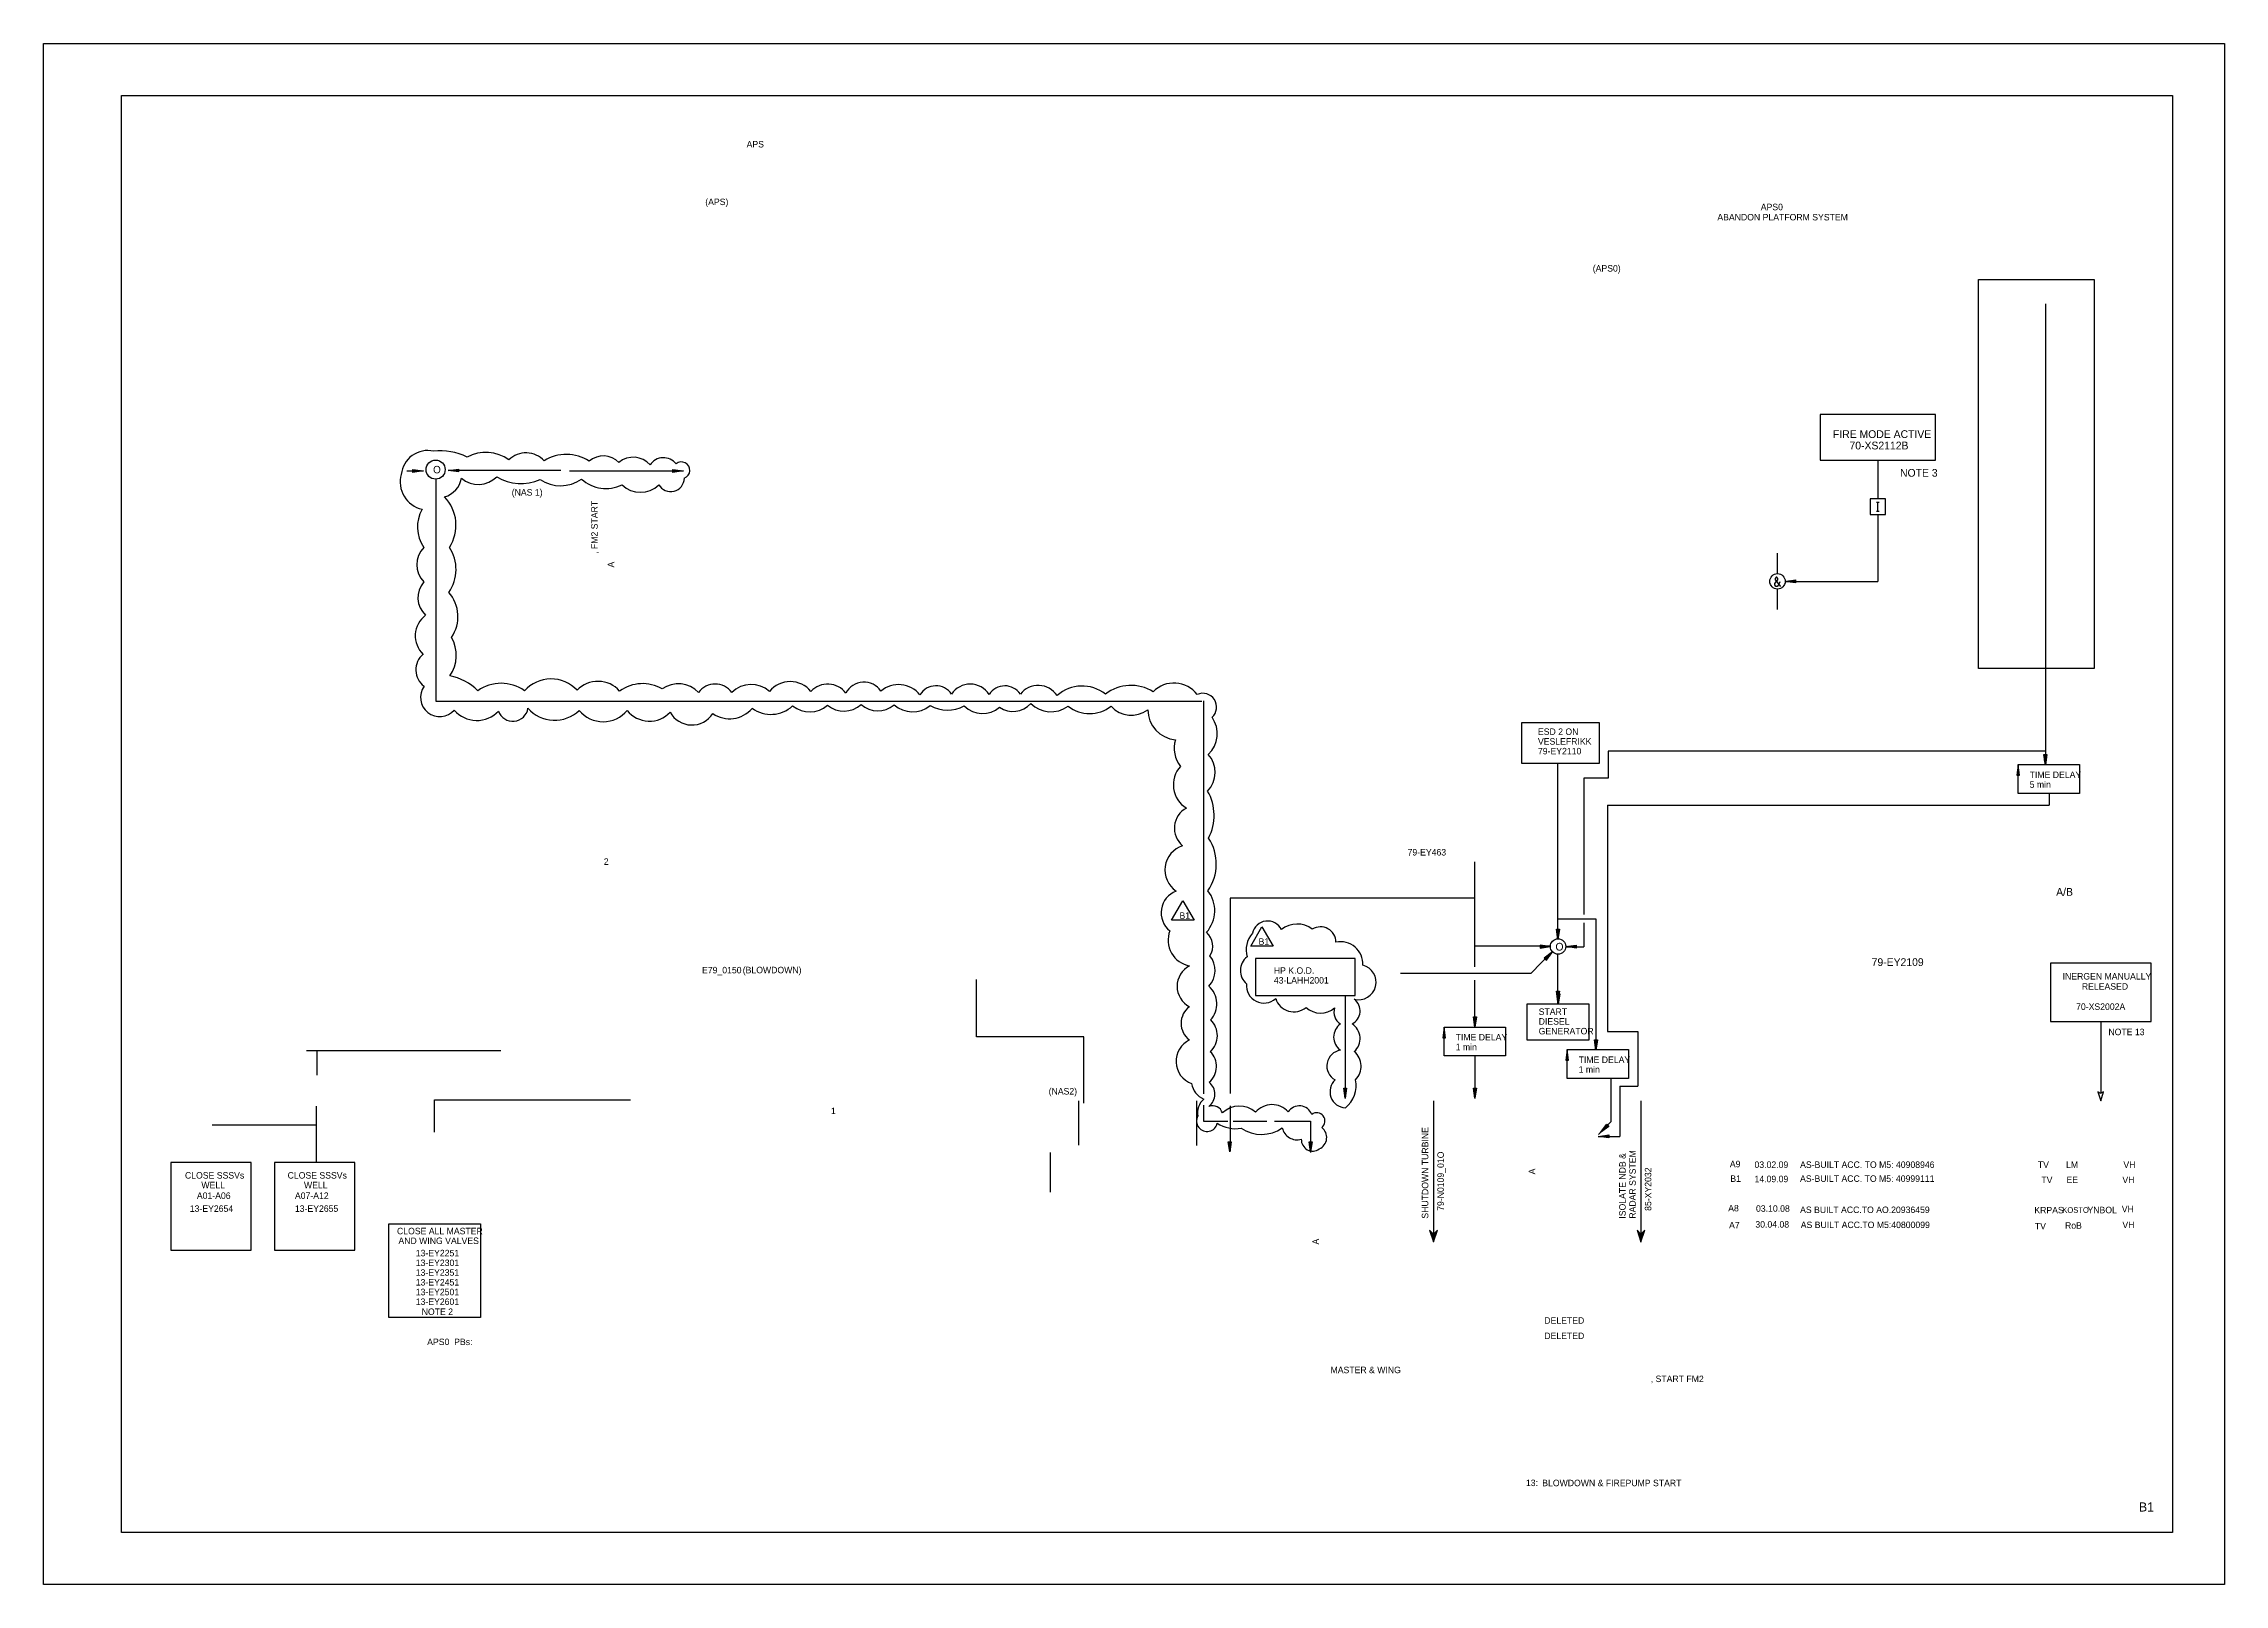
# Model space of a CAD drawing. Extents: x 0 to 841, y 0 to 594.
import ezdxf

# ---------------------------------------------------------------- set-up
doc = ezdxf.new("R2010")
doc.units = 0
for name, color, linetype in [('01-LIN-025-A', 7, 'Continuous'), ('1', 7, 'Continuous'), ('10', 7, 'Continuous'), ('24', 7, 'Continuous'), ('35', 7, 'Continuous'), ('36', 7, 'Continuous'), ('4', 7, 'Continuous'), ('48', 7, 'Continuous'), ('50-REV-035-TRNG', 7, 'Continuous'), ('51', 7, 'Continuous'), ('51-REV-035-CLD', 7, 'Continuous'), ('63', 7, 'Continuous')]:
    doc.layers.add(name, color=color, linetype=linetype)

msp = doc.modelspace()

# ---------------------------------------------------------------- linework, layer by layer
at = {"layer": '01-LIN-025-A'}
msp.add_line((793.34, 217), (793.34, 189.3), dxfattribs=at)
msp.add_lwpolyline([(746.19, 503.05), (790.78, 503.05), (790.78, 353.05), (746.19, 353.05)], close=True, dxfattribs=at)
at = {"layer": '1'}
for p, q in [((771.96, 493.66), (771.96, 315.97)), ((140.03, 429.26), (146.53, 429.26)), ((199.4, 429.45), (155.96, 429.45)), ((202.86, 429.26), (246.76, 429.26)), ((151.2, 425.95), (151.2, 340.55)), ((151.2, 340.55), (446.69, 340.55)), ((447.25, 340.61), (447.25, 189.13)), ((771.95, 321.25), (603.33, 321.25)), ((603.33, 321.25), (603.33, 310.79)), ((584, 248.88), (584, 316.48)), ((603.33, 310.79), (593.92, 310.79)), ((593.92, 310.79), (593.92, 258.23)), ((773.44, 304.94), (773.44, 300.41)), ((603.04, 300.41), (773.44, 300.41)), ((603.04, 300.41), (603.04, 213.13)), ((551.98, 238.06), (551.98, 278.53)), ((447.25, 274.89), (447.25, 189.49)), ((447.25, 274.89), (447.25, 189.49)), ((551.98, 264.61), (457.61, 264.61)), ((457.61, 264.61), (457.61, 189.29)), ((598.7, 256.43), (584.07, 256.43)), ((593.92, 255.04), (593.92, 245.85)), ((598.7, 206.28), (598.7, 256.43)), ((580.83, 246.04), (552.03, 246.04)), ((581.72, 243.97), (573.59, 235.55)), ((587.03, 245.85), (593.92, 245.85)), ((573.59, 235.55), (523.24, 235.55)), ((584, 224.3), (584, 242.93)), ((551.98, 214.86), (551.98, 232.9)), ((501.91, 226.91), (501.91, 187.26)), ((584, 224), (584, 224.3)), ((603.04, 213.13), (614.76, 213.13)), ((614.76, 213.13), (614.76, 192.12)), ((551.98, 203.73), (551.98, 187.26)), ((604.51, 178.4), (604.51, 194.97)), ((607.9, 192.12), (607.9, 172.68)), ((607.9, 192.12), (614.76, 192.12)), ((447.25, 184.7), (447.25, 178.63)), ((457.61, 184.53), (457.61, 167.15)), ((488.54, 178.63), (488.54, 166.47)), ((604.51, 178.4), (599.61, 173.5)), ((599.52, 172.68), (607.9, 172.68))]:
    msp.add_line(p, q, dxfattribs=at)
for points in [[(570.08, 332.24), (599.84, 332.24), (599.84, 316.51), (570.08, 316.51)], [(761.5, 316.04), (785.19, 316.04), (785.19, 304.91), (761.5, 304.91)], [(761.5, 316.04), (785.19, 316.04), (785.19, 304.91), (761.5, 304.91)], [(773.91, 217), (812.78, 217), (812.78, 239.44), (773.91, 239.44)], [(572.16, 223.81), (595.85, 223.81), (595.85, 209.84), (572.16, 209.84)], [(540.14, 214.86), (563.83, 214.86), (563.83, 203.73), (540.14, 203.73)], [(587.56, 206.19), (611.26, 206.19), (611.26, 195.06), (587.56, 195.06)], [(49.01, 128.83), (80.1, 128.83), (80.1, 162.67), (49.01, 162.67)], [(88.98, 128.83), (120.08, 128.83), (120.08, 162.67), (88.98, 162.67)], [(133.11, 138.98), (168.43, 138.98), (168.43, 102.86), (133.11, 102.86)]]:
    msp.add_lwpolyline(points, close=True, dxfattribs=at)
for points in [[(537.5, 136.5), (536, 135), (534.5, 136.5), (536, 132), (537.5, 136.5)], [(534.53, 136.4), (534.6, 136.4)], [(534.57, 136.3), (534.7, 136.3)], [(534.6, 136.2), (534.8, 136.2)], [(534.63, 136.1), (534.9, 136.1)], [(534.67, 136), (535, 136)], [(534.7, 135.9), (535.1, 135.9)], [(534.73, 135.8), (535.2, 135.8)], [(534.77, 135.7), (535.3, 135.7)], [(534.8, 135.6), (535.4, 135.6)], [(534.83, 135.5), (535.5, 135.5)], [(534.87, 135.4), (535.6, 135.4)], [(534.9, 135.3), (535.7, 135.3)], [(534.93, 135.2), (535.8, 135.2)], [(534.97, 135.1), (535.9, 135.1)], [(535, 135), (536, 135)], [(535.03, 134.9), (536.97, 134.9)], [(535.07, 134.8), (536.93, 134.8)], [(535.1, 134.7), (536.9, 134.7)], [(535.13, 134.6), (536.87, 134.6)], [(536, 138), (536, 132)], [(536, 135), (537, 135)], [(536.1, 135.1), (537.03, 135.1)], [(536.2, 135.2), (537.07, 135.2)], [(536.3, 135.3), (537.1, 135.3)], [(536.4, 135.4), (537.13, 135.4)], [(536.5, 135.5), (537.17, 135.5)], [(536.6, 135.6), (537.2, 135.6)], [(536.7, 135.7), (537.23, 135.7)], [(536.8, 135.8), (537.27, 135.8)], [(536.9, 135.9), (537.3, 135.9)], [(537, 136), (537.33, 136)], [(537.1, 136.1), (537.37, 136.1)], [(537.2, 136.2), (537.4, 136.2)], [(537.3, 136.3), (537.43, 136.3)], [(537.4, 136.4), (537.47, 136.4)], [(617.5, 136.5), (616, 135), (614.5, 136.5), (616, 132), (617.5, 136.5)], [(614.53, 136.4), (614.6, 136.4)], [(614.57, 136.3), (614.7, 136.3)], [(614.6, 136.2), (614.8, 136.2)], [(614.63, 136.1), (614.9, 136.1)], [(614.67, 136), (615, 136)], [(614.7, 135.9), (615.1, 135.9)], [(614.73, 135.8), (615.2, 135.8)], [(614.77, 135.7), (615.3, 135.7)], [(614.8, 135.6), (615.4, 135.6)], [(614.83, 135.5), (615.5, 135.5)], [(614.87, 135.4), (615.6, 135.4)], [(614.9, 135.3), (615.7, 135.3)], [(614.93, 135.2), (615.8, 135.2)], [(614.97, 135.1), (615.9, 135.1)], [(615, 135), (616, 135)], [(615.03, 134.9), (616.97, 134.9)], [(615.07, 134.8), (616.93, 134.8)], [(615.1, 134.7), (616.9, 134.7)], [(615.13, 134.6), (616.87, 134.6)], [(616, 138), (616, 132)], [(616, 135), (617, 135)], [(616.1, 135.1), (617.03, 135.1)], [(616.2, 135.2), (617.07, 135.2)], [(616.3, 135.3), (617.1, 135.3)], [(616.4, 135.4), (617.13, 135.4)], [(616.5, 135.5), (617.17, 135.5)], [(616.6, 135.6), (617.2, 135.6)], [(616.7, 135.7), (617.23, 135.7)], [(616.8, 135.8), (617.27, 135.8)], [(616.9, 135.9), (617.3, 135.9)], [(617, 136), (617.33, 136)], [(617.1, 136.1), (617.37, 136.1)], [(617.2, 136.2), (617.4, 136.2)], [(617.3, 136.3), (617.43, 136.3)], [(617.4, 136.4), (617.47, 136.4)], [(535.17, 134.5), (536.83, 134.5)], [(535.2, 134.4), (536.8, 134.4)], [(535.23, 134.3), (536.77, 134.3)], [(535.27, 134.2), (536.73, 134.2)], [(535.3, 134.1), (536.7, 134.1)], [(535.33, 134), (536.67, 134)], [(535.37, 133.9), (536.63, 133.9)], [(535.4, 133.8), (536.6, 133.8)], [(535.43, 133.7), (536.57, 133.7)], [(535.47, 133.6), (536.53, 133.6)], [(535.5, 133.5), (536.5, 133.5)], [(535.53, 133.4), (536.47, 133.4)], [(535.57, 133.3), (536.43, 133.3)], [(535.6, 133.2), (536.4, 133.2)], [(535.63, 133.1), (536.37, 133.1)], [(535.67, 133), (536.33, 133)], [(535.7, 132.9), (536.3, 132.9)], [(535.73, 132.8), (536.27, 132.8)], [(535.77, 132.7), (536.23, 132.7)], [(535.8, 132.6), (536.2, 132.6)], [(535.83, 132.5), (536.17, 132.5)], [(535.87, 132.4), (536.13, 132.4)], [(535.9, 132.3), (536.1, 132.3)], [(535.93, 132.2), (536.07, 132.2)], [(535.97, 132.1), (536.03, 132.1)], [(615.17, 134.5), (616.83, 134.5)], [(615.2, 134.4), (616.8, 134.4)], [(615.23, 134.3), (616.77, 134.3)], [(615.27, 134.2), (616.73, 134.2)], [(615.3, 134.1), (616.7, 134.1)], [(615.33, 134), (616.67, 134)], [(615.37, 133.9), (616.63, 133.9)], [(615.4, 133.8), (616.6, 133.8)], [(615.43, 133.7), (616.57, 133.7)], [(615.47, 133.6), (616.53, 133.6)], [(615.5, 133.5), (616.5, 133.5)], [(615.53, 133.4), (616.47, 133.4)], [(615.57, 133.3), (616.43, 133.3)], [(615.6, 133.2), (616.4, 133.2)], [(615.63, 133.1), (616.37, 133.1)], [(615.67, 133), (616.33, 133)], [(615.7, 132.9), (616.3, 132.9)], [(615.73, 132.8), (616.27, 132.8)], [(615.77, 132.7), (616.23, 132.7)], [(615.8, 132.6), (616.2, 132.6)], [(615.83, 132.5), (616.17, 132.5)], [(615.87, 132.4), (616.13, 132.4)], [(615.9, 132.3), (616.1, 132.3)], [(615.93, 132.2), (616.07, 132.2)], [(615.97, 132.1), (616.03, 132.1)]]:
    msp.add_lwpolyline(points, dxfattribs=at)
at = {"layer": '10'}
msp.add_lwpolyline([(30, 20), (30, 574), (821, 574), (821, 20)], close=True, dxfattribs=at)
at = {"layer": '24'}
msp.add_lwpolyline([(704.35, 412.46), (710.35, 412.46), (710.35, 418.46), (704.35, 418.46)], close=True, dxfattribs=at)
for points in [[(706.88, 417.24), (707.82, 417.24)], [(707.82, 413.64), (706.88, 413.64)], [(707.35, 413.64), (707.35, 417.24)], [(669.53, 386.51), (669.03, 385.32), (668.54, 384.75), (668.04, 384.75), (667.57, 385.32), (667.57, 385.91), (668.8, 387.25), (668.8, 387.79), (668.44, 388.35), (668.16, 388.35), (667.78, 387.79), (667.78, 387.25), (669.84, 384.75)]]:
    msp.add_lwpolyline(points, dxfattribs=at)
for centre in [(668.65, 386.69), (584.05, 245.91)]:
    msp.add_circle(centre, 2.97, dxfattribs=at)
at = {"layer": '4'}
for p, q in [((707.35, 433.46), (707.35, 418.46)), ((707.35, 412.46), (707.35, 386.69)), ((668.67, 389.66), (668.67, 397.53)), ((668.67, 375.84), (668.67, 383.71)), ((671.62, 386.69), (707.35, 386.69)), ((359.73, 211.07), (359.73, 233.21)), ((401.17, 211.07), (359.73, 211.07)), ((401.17, 185.52), (401.17, 211.07)), ((101.42, 205.86), (176.37, 205.86)), ((105.47, 196.29), (105.47, 205.84)), ((150.72, 186.81), (226.38, 186.81)), ((150.72, 174.37), (150.72, 186.81)), ((536, 186.43), (536, 132)), ((616, 186.43), (616, 132)), ((65, 177.19), (105.27, 177.19)), ((105.27, 162.78), (105.27, 184.38))]:
    msp.add_line(p, q, dxfattribs=at)
for points in [[(685.12, 433.46), (729.58, 433.46), (729.58, 451), (685.12, 451)], [(142.44, 429.86), (146.38, 429.26), (142.44, 428.71)], [(142.56, 429.7), (145.59, 429.26), (142.56, 428.87)], [(142.68, 429.58), (144.77, 429.26), (142.68, 428.99)], [(142.8, 429.46), (143.94, 429.26), (142.8, 429.11)], [(160.04, 428.86), (156.1, 429.45), (160.04, 430)], [(159.92, 429.02), (156.89, 429.45), (159.92, 429.84)], [(159.8, 429.13), (157.72, 429.45), (159.8, 429.73)], [(159.69, 429.25), (158.54, 429.45), (159.69, 429.61)], [(242.67, 429.86), (246.61, 429.26), (242.67, 428.71)], [(242.79, 429.7), (245.82, 429.26), (242.79, 428.87)], [(242.91, 429.58), (245, 429.26), (242.91, 428.99)], [(243.03, 429.46), (244.17, 429.26), (243.03, 429.11)], [(675.56, 386.1), (671.62, 386.69), (675.56, 387.24)], [(675.56, 386.1), (671.62, 386.69), (675.56, 387.24)], [(673.59, 386.39), (671.62, 386.69), (673.59, 386.96)], [(673.53, 386.47), (672.01, 386.69), (673.53, 386.88)], [(675.44, 386.25), (672.41, 386.69), (675.44, 387.08)], [(675.44, 386.25), (672.41, 386.69), (675.44, 387.08)], [(675.32, 386.37), (673.24, 386.69), (675.32, 386.96)], [(675.32, 386.37), (673.24, 386.69), (675.32, 386.96)], [(673.47, 386.53), (672.43, 386.69), (673.47, 386.82)], [(673.41, 386.59), (672.84, 386.69), (673.41, 386.77)], [(675.2, 386.49), (674.06, 386.69), (675.2, 386.84)], [(675.2, 386.49), (674.06, 386.69), (675.2, 386.84)], [(772.55, 319.91), (771.96, 315.97), (771.41, 319.91)], [(772.55, 319.91), (771.96, 315.97), (771.41, 319.91)], [(772.4, 319.79), (771.96, 316.76), (771.57, 319.79)], [(772.4, 319.79), (771.96, 316.76), (771.57, 319.79)], [(772.28, 319.67), (771.96, 317.58), (771.69, 319.67)], [(772.28, 319.67), (771.96, 317.58), (771.69, 319.67)], [(762.05, 311.95), (761.46, 315.89), (760.91, 311.95)], [(762.05, 311.95), (761.46, 315.89), (760.91, 311.95)], [(761.89, 312.07), (761.46, 315.1), (761.07, 312.07)], [(761.89, 312.07), (761.46, 315.1), (761.07, 312.07)], [(761.77, 312.19), (761.46, 314.28), (761.18, 312.19)], [(761.77, 312.19), (761.46, 314.28), (761.18, 312.19)], [(761.66, 312.31), (761.46, 313.45), (761.3, 312.31)], [(761.66, 312.31), (761.46, 313.45), (761.3, 312.31)], [(772.26, 317.94), (771.96, 315.97), (771.69, 317.94)], [(772.18, 317.88), (771.96, 316.36), (771.77, 317.88)], [(772.16, 319.55), (771.96, 318.41), (771.81, 319.55)], [(772.16, 319.55), (771.96, 318.41), (771.81, 319.55)], [(772.12, 317.82), (771.96, 316.78), (771.83, 317.82)], [(772.06, 317.76), (771.96, 317.19), (771.88, 317.76)], [(584.6, 252.57), (584.01, 248.64), (583.46, 252.57)], [(584.45, 252.46), (584.01, 249.42), (583.62, 252.46)], [(584.33, 252.34), (584.01, 250.25), (583.74, 252.34)], [(577.11, 245.32), (581.05, 245.91), (577.11, 246.46)], [(577.11, 245.32), (581.05, 245.91), (577.11, 246.46)], [(577.23, 245.47), (580.26, 245.91), (577.23, 246.3)], [(577.23, 245.47), (580.26, 245.91), (577.23, 246.3)], [(577.35, 245.59), (579.43, 245.91), (577.35, 246.18)], [(577.35, 245.59), (579.43, 245.91), (577.35, 246.18)], [(577.46, 245.71), (578.61, 245.91), (577.46, 246.06)], [(577.46, 245.71), (578.61, 245.91), (577.46, 246.06)], [(579.08, 245.61), (581.05, 245.91), (579.08, 246.18)], [(579.14, 245.69), (580.65, 245.91), (579.14, 246.1)], [(579.2, 245.75), (580.24, 245.91), (579.2, 246.04)], [(579.26, 245.81), (579.83, 245.91), (579.26, 245.99)], [(584.21, 252.22), (584.01, 251.08), (583.86, 252.22)], [(590.96, 245.32), (587.02, 245.91), (590.96, 246.46)], [(590.96, 245.32), (587.02, 245.91), (590.96, 246.46)], [(588.99, 245.61), (587.02, 245.91), (588.99, 246.18)], [(588.93, 245.69), (587.42, 245.91), (588.93, 246.1)], [(590.84, 245.47), (587.81, 245.91), (590.84, 246.3)], [(590.84, 245.47), (587.81, 245.91), (590.84, 246.3)], [(588.87, 245.75), (587.83, 245.91), (588.87, 246.04)], [(588.81, 245.81), (588.24, 245.91), (588.81, 245.99)], [(590.72, 245.59), (588.64, 245.91), (590.72, 246.18)], [(590.72, 245.59), (588.64, 245.91), (590.72, 246.18)], [(590.6, 245.71), (589.46, 245.91), (590.6, 246.06)], [(590.6, 245.71), (589.46, 245.91), (590.6, 246.06)], [(579.54, 240.65), (581.9, 243.85), (578.73, 241.46)], [(579.54, 240.65), (581.9, 243.85), (578.73, 241.46)], [(579.51, 240.84), (581.35, 243.29), (578.93, 241.43)], [(579.51, 240.84), (581.35, 243.29), (578.93, 241.43)], [(579.51, 241.01), (580.76, 242.71), (579.09, 241.43)], [(579.51, 241.01), (580.76, 242.71), (579.09, 241.43)], [(579.51, 241.18), (580.18, 242.12), (579.26, 241.43)], [(579.51, 241.18), (580.18, 242.12), (579.26, 241.43)], [(580.72, 242.25), (581.9, 243.85), (580.32, 242.65)], [(580.71, 242.35), (581.63, 243.57), (580.42, 242.64)], [(580.71, 242.43), (581.33, 243.28), (580.5, 242.64)], [(580.71, 242.51), (581.04, 242.99), (580.58, 242.64)], [(584.6, 228.74), (584.01, 224.81), (583.46, 228.74)], [(584.69, 227.68), (584.1, 223.74), (583.55, 227.68)], [(584.45, 228.63), (584.01, 225.59), (583.62, 228.63)], [(584.54, 227.56), (584.1, 224.53), (583.71, 227.56)], [(584.33, 228.51), (584.01, 226.42), (583.74, 228.51)], [(584.42, 227.45), (584.1, 225.36), (583.83, 227.45)], [(584.21, 228.39), (584.01, 227.25), (583.86, 228.39)], [(584.3, 227.33), (584.1, 226.19), (583.94, 227.33)], [(552.57, 218.8), (551.98, 214.86), (551.43, 218.8)], [(552.42, 218.68), (551.98, 215.65), (551.59, 218.68)], [(584.31, 226.78), (584.01, 224.81), (583.74, 226.78)], [(584.23, 226.72), (584.01, 225.2), (583.82, 226.72)], [(584.17, 226.66), (584.01, 225.61), (583.88, 226.66)], [(584.11, 226.6), (584.01, 226.03), (583.93, 226.6)], [(540.69, 210.77), (540.1, 214.71), (539.54, 210.77)], [(540.53, 210.89), (540.1, 213.92), (539.7, 210.89)], [(540.41, 211.01), (540.1, 213.1), (539.82, 211.01)], [(540.29, 211.13), (540.1, 212.27), (539.94, 211.13)], [(552.3, 218.56), (551.98, 216.47), (551.71, 218.56)], [(552.18, 218.44), (551.98, 217.3), (551.83, 218.44)], [(588.11, 202.1), (587.52, 206.04), (586.97, 202.1)], [(588.11, 202.1), (587.52, 206.04), (586.97, 202.1)], [(587.95, 202.22), (587.52, 205.25), (587.13, 202.22)], [(587.95, 202.22), (587.52, 205.25), (587.13, 202.22)], [(587.84, 202.34), (587.52, 204.42), (587.25, 202.34)], [(587.84, 202.34), (587.52, 204.42), (587.25, 202.34)], [(587.72, 202.46), (587.52, 203.6), (587.36, 202.46)], [(587.72, 202.46), (587.52, 203.6), (587.36, 202.46)], [(599.22, 209.88), (598.63, 205.94), (598.08, 209.88)], [(599.06, 209.76), (598.63, 206.73), (598.24, 209.76)], [(598.94, 209.64), (598.63, 207.55), (598.35, 209.64)], [(598.83, 209.52), (598.63, 208.38), (598.47, 209.52)], [(502.5, 191.35), (501.91, 187.41), (501.36, 191.35)], [(502.34, 191.23), (501.91, 188.2), (501.51, 191.23)], [(502.22, 191.11), (501.91, 189.02), (501.63, 191.11)], [(502.1, 190.99), (501.91, 189.85), (501.75, 190.99)], [(552.57, 191.35), (551.98, 187.41), (551.43, 191.35)], [(552.42, 191.23), (551.98, 188.2), (551.59, 191.23)], [(552.3, 191.11), (551.98, 189.02), (551.71, 191.11)], [(552.18, 190.99), (551.98, 189.85), (551.83, 190.99)], [(603.64, 176.56), (600.44, 174.19), (602.83, 177.36)], [(603.44, 176.58), (600.99, 174.75), (602.86, 177.17)], [(603.27, 176.58), (601.58, 175.33), (602.86, 177)], [(603.11, 176.58), (602.16, 175.92), (602.86, 176.83)], [(458, 170.65), (457.41, 166.71), (456.86, 170.65)], [(457.85, 170.53), (457.41, 167.5), (457.02, 170.53)], [(457.73, 170.41), (457.41, 168.33), (457.14, 170.41)], [(457.61, 170.29), (457.41, 169.15), (457.26, 170.29)], [(489.16, 170.65), (488.56, 166.71), (488.01, 170.65)], [(489, 170.53), (488.56, 167.5), (488.17, 170.53)], [(488.88, 170.41), (488.56, 168.33), (488.29, 170.41)], [(488.76, 170.29), (488.56, 169.15), (488.41, 170.29)], [(603.63, 172.11), (599.69, 172.7), (603.63, 173.25)], [(603.51, 172.27), (600.48, 172.7), (603.51, 173.1)], [(603.39, 172.39), (601.31, 172.7), (603.39, 172.98)], [(603.27, 172.5), (602.13, 172.7), (603.27, 172.86)]]:
    msp.add_lwpolyline(points, close=True, dxfattribs=at)
at = {"layer": '48'}
msp.add_lwpolyline([(0, 0), (0, 594), (841, 594), (841, 0)], close=True, dxfattribs=at)
at = {"layer": '50-REV-035-TRNG'}
for points in [[(439.35, 263.55), (443.68, 256.05), (435.02, 256.05)], [(469.86, 253.52), (474.19, 246.02), (465.53, 246.02)]]:
    msp.add_lwpolyline(points, close=True, dxfattribs=at)
at = {"layer": '51'}
msp.add_lwpolyline([(794.37, 189.85), (793.36, 189.31), (793.34, 189.3), (792.22, 189.86), (793.36, 186.38), (794.37, 189.85)], dxfattribs=at)
at = {"layer": '51-REV-035-CLD'}
for p, q in [((399.23, 169.29), (399.23, 186.48)), ((444.73, 169.19), (444.73, 186.38)), ((447.25, 178.63), (456.69, 178.63)), ((458.72, 178.63), (471.79, 178.63)), ((474.66, 178.63), (488.54, 178.63))]:
    msp.add_line(p, q, dxfattribs=at)
msp.add_lwpolyline([(467.38, 227.06), (505.84, 227.06), (505.84, 241.3), (467.38, 241.3)], close=True, dxfattribs=at)
msp.add_lwpolyline([(388.11, 166.51), (388.11, 151.27), (388.11, 151.27)], dxfattribs=at)
msp.add_circle((151.17, 429.77), 3.69, dxfattribs=at)
for centre, radius, start, end in [((148.14, 426.86), 10.27, 77.61527, 173.92496), ((152.95, 413.68), 23.36, 63.72338, 96.39547), ((170.49, 420.87), 15.52, 54.79435, 117.64035), ((186.05, 426.71), 9.52, 42.62791, 134.00273), ((201.62, 419.54), 16.09, 56.93959, 122.17895), ((215.85, 426.61), 8.42, 44.28821, 130.38579), ((227.41, 426.02), 8.52, 40.55262, 130.55262), ((239.03, 428.23), 6.13, 37.47501, 147.10621), ((246, 429.52), 3.22, 289.74651, 130.93999), ((148.34, 425.01), 10.81, 164.24403, 257.18163), ((152.11, 428.12), 9.19, 285.79924, 349.75909), ((167.67, 434.06), 10, 229.30799, 315.1835), ((184.11, 442.18), 17.81, 238.34977, 294.32636), ((199.35, 437.91), 14.34, 236.52359, 304.43132), ((216.84, 436.5), 14.01, 227.99827, 296.42769), ((230.15, 431.15), 10.1, 225.53546, 314.46454), ((241.81, 426.56), 5.28, 209.60136, 359.19868), ((158.08, 407.67), 13.92, 150.73658, 214.46854), ((143.32, 408.36), 15.71, 326.93428, 44.02046), ((153.58, 393.12), 9.65, 136.27427, 223.72573), ((143.85, 391.31), 15.21, 324.35548, 33.88172), ((153.52, 380.39), 9.2, 138.76422, 227.1987), ((145.8, 373.1), 14, 325.14215, 41.90076), ((153.32, 365.69), 9.99, 127.29483, 225.61564), ((145.52, 358.21), 13.63, 324.47808, 30.36363), ((151.32, 352.58), 7.79, 129.78876, 233.9466), ((152.76, 341.94), 7.42, 144.19074, 318.97315), ((152.7, 329.85), 20.81, 44.93504, 79.1405), ((176.43, 331.65), 15.73, 55.06771, 124.93229), ((195.64, 335.31), 13.76, 42.91295, 137.84093), ((213.81, 336.94), 11.19, 41.89667, 136.24022), ((230.96, 332.13), 15.13, 59.89434, 125.69107), ((244.79, 336.49), 10.72, 43.53542, 125.58391), ((258.97, 339.09), 8, 36.80618, 143.19382), ((272.86, 336.33), 10.63, 48.38157, 134.77153), ((287.93, 337.59), 10.43, 39.87594, 140.12406), ((302.39, 338.27), 8.82, 37.28716, 137.04462), ((316.39, 340), 7.86, 34.18492, 152.61451), ((329.7, 336.2), 10.67, 39.22211, 129.65799), ((344.13, 339.22), 7.2, 33.71067, 148.80742), ((357.34, 338.38), 8.69, 32.68329, 146.26544), ((370.71, 339.23), 7.17, 33.76763, 147.50556), ((383.55, 337.84), 8.73, 33.65445, 142.02339), ((400.48, 331.76), 14.58, 51.77366, 131.49949), ((419.38, 330.38), 16.2, 58.20867, 127.59897), ((435.92, 336.27), 11.23, 37.30397, 135.48719), ((167.07, 344.55), 11.49, 220.62369, 316.69106), ((180.97, 338.64), 5.88, 199.56627, 351.18714), ((197.03, 346.83), 13.7, 221.52702, 313.82992), ((215.8, 344.65), 12.06, 219.74876, 320.25124), ((233.64, 343.74), 10.94, 218.47168, 316.9102), ((264.53, 345.16), 11.45, 235.41227, 319.57945), ((280.48, 347.77), 12.36, 234.18574, 312.66201), ((295.44, 347), 10.61, 231.69763, 310.57121), ((308.66, 346.59), 9.92, 230.45224, 311.91014), ((321.7, 346.48), 9.7, 228.57873, 310.21508), ((335.06, 347.17), 10.77, 228.76729, 309.0293), ((348.57, 350.6), 13.57, 240.29609, 298.54646), ((362.14, 345.69), 9.98, 224.69574, 310.81277), ((373.83, 345.69), 9.15, 235.59109, 318.34543), ((388.51, 347.6), 11.19, 225.5395, 305.98771), ((403.36, 349.34), 13.6, 232.544, 307.456), ((419.43, 345.56), 10.49, 222.0076, 307.21378), ((437.68, 337.43), 11.9, 181.09784, 264.10173), ((447.03, 338.22), 5.32, 312.12897, 114.04074), ((249.99, 340.83), 9.52, 208.55908, 327.71568), ((441.69, 327.97), 10.91, 312.98479, 35.27601), ((447.39, 322.39), 11.39, 163.67358, 218.37333), ((441.52, 313.06), 10.29, 315.49769, 42.34046), ((446.07, 308.23), 10.4, 137.03072, 239.09577), ((432.58, 296.41), 18.83, 332.43894, 30.0884), ((444.91, 291.54), 8.82, 118.29828, 230.17646), ((434.11, 277.75), 18.13, 325.21839, 33.27391), ((442.29, 275.4), 9.85, 107.975, 235.51995), ((439.95, 258.91), 8.97, 111.11224, 231.09605), ((439.09, 259.73), 12.54, 318.39448, 37.78722), ((472.02, 249.77), 5.97, 26.20498, 167.82802), ((483.43, 245.06), 9.52, 52.19143, 129.4692), ((492.45, 247.57), 5.94, 0.20043, 122.42727), ((443.68, 248.33), 10.03, 158.94617, 259.93081), ((443.69, 246.06), 7.16, 328.56032, 48.17146), ((473.52, 244.58), 9.77, 138.63201, 195.85293), ((500.16, 239.2), 8.58, 356.8414, 101.90048), ((445.97, 230.58), 8.85, 117.17678, 242.82322), ((442.87, 236.68), 8.93, 316.9354, 39.15958), ((468.12, 236.67), 6.59, 127.39073, 230.69958), ((507.09, 232.14), 6.79, 256.05413, 76.05413), ((443.28, 223.78), 9.15, 317.84663, 48.05493), ((470.58, 230.77), 6.68, 173.06655, 313.10034), ((446.59, 216.3), 7.93, 126.08204, 233.91796), ((482.13, 228.01), 7.3, 196.88535, 310.33557), ((492.46, 228.51), 8.26, 227.23101, 310.97864), ((502.81, 220.55), 5.23, 160.76136, 238.94907), ((502.19, 221.07), 5.54, 295.62299, 53.98815), ((444.17, 211.56), 8.47, 312.91647, 45.83802), ((503.75, 211), 6.25, 125.57441, 234.42559), ((501.02, 210.42), 6.69, 311.48055, 57.74075), ((445.81, 201.66), 9.11, 115.23462, 250.218), ((444.32, 199.67), 7.99, 310.73135, 45.36363), ((500.94, 199.9), 6.08, 97.80518, 241.58513), ((500.67, 199.74), 7.41, 315.62308, 49.82955), ((445.62, 189), 6.05, 308.64466, 49.71843), ((502.38, 189.99), 6.3, 133.55466, 266.55753), ((494.79, 192.49), 11.37, 309.4142, 10.47361), ((450.43, 194.26), 7.8, 188.6775, 247.07247), ((451.84, 181.87), 6.84, 130.48723, 191.24548), ((448.67, 178.62), 4.02, 151.54351, 347.95236), ((450.8, 180.54), 3.99, 17.47745, 110.57376), ((459.71, 188.69), 13.02, 236.91512, 279.29018), ((461.15, 175.04), 9.37, 48.03423, 134.35274), ((473.74, 176.69), 8.27, 41.24587, 139.97314), ((484.26, 179.38), 5.11, 20.95966, 147.28556), ((490.97, 178.67), 3.19, 307.34935, 127.34935), ((469.63, 187.65), 14.17, 236.48675, 304.66782), ((483.43, 177.25), 5.87, 192.24633, 285.82615), ((489.43, 171.47), 4.41, 178.2643, 305.13419), ((490.01, 172.27), 4.82, 293.88201, 53.23479)]:
    msp.add_arc(centre, radius, start, end, dxfattribs=at)
at = {"layer": '63'}
for p, q in [((707.35, 415.46), (707.35, 415.46)), ((707.35, 415.46), (707.35, 415.46)), ((707.35, 415.46), (707.35, 415.46)), ((668.67, 386.69), (668.67, 386.69)), ((668.67, 386.69), (668.67, 386.69)), ((668.67, 386.69), (668.67, 386.69))]:
    msp.add_line(p, q, dxfattribs=at)

# ---------------------------------------------------------------- texts
at = {"layer": '1'}
for p in [(220.05, 392.04), (575.21, 158.07), (491.82, 131.03)]:
    msp.add_text('A', height=2.5, rotation=90, dxfattribs=at).set_placement(p)
msp.add_text('O', height=3, dxfattribs=at).set_placement((583.03, 244.33))
at = {"layer": '35'}
for s, height, p in [('APS', 2.5, (271.1, 553.97)), ('(APS)', 2.5, (255.16, 531.75)), ('APS0', 2.5, (662.21, 529.77)), ('ABANDON PLATFORM SYSTEM', 2.5, (645.47, 525.84)), ('(APS0)', 2.5, (597.42, 506.11)), ('FIRE MODE ACTIVE', 3, (690.05, 441.95)), ('70-XS2112B', 3, (696.42, 437.55)), ('NOTE 3', 3, (715.92, 427.03)), ('(NAS 1)', 2.5, (180.53, 419.75)), ('ESD 2 ON', 2.5, (576.28, 327.49)), ('VESLEFRIKK', 2.5, (576.28, 323.74)), ('79-EY2110', 2.5, (576.28, 319.99)), ('TIME DELAY', 2.5, (765.91, 310.86)), ('5 min', 2.5, (765.91, 307.11)), ('2', 2.5, (216.03, 277.4)), ('79-EY463', 2.5, (526, 281)), ('E79_0150', 2.5, (253.91, 235.56)), ('(BLOWDOWN)', 2.5, (269.62, 235.6)), ('HP K.O.D.', 2.5, (474.43, 235.39)), ('INERGEN MANUALLY', 2.5, (778.62, 233.18)), ('43-LAHH2001', 2.5, (474.43, 231.64)), ('RELEASED', 2.5, (786.03, 229.28)), ('START', 2.5, (576.57, 219.54)), ('70-XS2002A', 2.5, (783.82, 221.48)), ('TIME DELAY', 2.5, (544.55, 209.68)), ('GENERATOR', 2.5, (576.57, 212.04)), ('DIESEL', 2.5, (576.57, 215.79)), ('NOTE 13', 2.5, (796.28, 211.73)), ('1 min', 2.5, (544.55, 205.93)), ('TIME DELAY', 2.5, (591.98, 201.01)), ('1 min', 2.5, (591.98, 197.26)), ('(NAS2)', 2.5, (387.59, 188.85)), ('1', 2.5, (303.64, 181.3)), ('CLOSE SSSVs', 2.5, (54.51, 156.44)), ('WELL', 2.5, (60.83, 152.69)), ('CLOSE SSSVs', 2.5, (94.1, 156.44)), ('WELL', 2.5, (100.41, 152.69)), ('13-EY2654', 2.5, (56.37, 143.62)), ('A01-A06', 2.5, (59.1, 148.6)), ('A07-A12', 2.5, (96.91, 148.6)), ('13-EY2655', 2.5, (96.91, 143.62)), ('CLOSE ALL MASTER', 2.5, (136.28, 134.97)), ('AND WING VALVES', 2.5, (136.84, 131.22)), ('13-EY2251', 2.5, (143.52, 126.47)), ('13-EY2301', 2.5, (143.52, 122.72)), ('13-EY2351', 2.5, (143.52, 118.97)), ('13-EY2451', 2.5, (143.52, 115.22)), ('13-EY2501', 2.5, (143.52, 111.47)), ('13-EY2601', 2.5, (143.52, 107.72)), ('NOTE 2', 2.5, (145.8, 103.86)), ('DELETED', 2.5, (578.73, 100.48)), ('APS0  PBs:', 2.5, (147.92, 92.25)), ('DELETED', 2.5, (578.73, 94.58)), ('MASTER & WING', 2.5, (496.29, 81.42)), (', START FM2', 2.5, (619.79, 77.99)), ('13:', 2.5, (571.64, 37.88)), ('BLOWDOWN & FIREPUMP START', 2.5, (577.94, 37.84))]:
    msp.add_text(s, height=height, dxfattribs=at).set_placement(p)
for s, p in [('SHUTDOWN TURBINE', (534, 141)), ('79-N0109_01O', (540, 144)), ('ISOLATE NDB &', (610.1, 141)), ('RADAR SYSTEM', (614, 141)), ('85-XY2032', (620, 144))]:
    msp.add_text(s, height=2.5, rotation=90, dxfattribs=at).set_placement(p)
at = {"layer": '36'}
for s, height, p in [('A9', 2.5, (650.28, 160.8)), ('03.02.09', 2.5, (659.8, 160.55)), ('AS-BUILT ACC. TO M5: 40908946', 2.5, (677.38, 160.55)), ('TV', 2.5, (769.06, 160.55)), ('LM', 2.5, (779.94, 160.55)), ('VH', 2.5, (802.06, 160.55)), ('B1', 2.5, (650.47, 155.18)), ('14.09.09', 2.5, (659.8, 155.04)), ('AS-BUILT ACC. TO M5: 40999111', 2.5, (677.36, 155.18)), ('TV', 2.5, (770.42, 154.69)), ('EE', 2.5, (780.1, 154.69)), ('VH', 2.5, (801.67, 154.69)), ('A8', 2.5, (649.65, 143.79)), ('03.10.08', 2.5, (660.38, 143.65)), ('AS BUILT ACC.TO AO.20936459', 2.5, (677.38, 143.16)), ('KRPAS', 2.5, (767.71, 143.03)), ('KOSTO', 2.191, (778.49, 143.23)), ('YNBOL', 2.5, (788.21, 143.08)), ('VH', 2.5, (801.43, 143.46)), ('A7', 2.5, (649.99, 137.24)), ('30.04.08', 2.5, (660.13, 137.54)), ('AS BUILT ACC.TO M5:40800099', 2.5, (677.62, 137.36)), ('TV', 2.5, (767.92, 136.87)), ('RoB', 2.5, (779.54, 137.11)), ('VH', 2.5, (801.67, 137.36)), ('B1', 3.5, (808.08, 28.09))]:
    msp.add_text(s, height=height, dxfattribs=at).set_placement(p)
at = {"layer": '4'}
msp.add_text(', FM2 START', height=2.5, rotation=90, dxfattribs=at).set_placement((213.68, 397.29))
at = {"layer": '50-REV-035-TRNG'}
for p in [(438.03, 256.6), (468.55, 246.58)]:
    msp.add_text('B1', height=2.5, dxfattribs=at).set_placement(p)
at = {"layer": '51'}
for s, p in [('A/B', (776.14, 265.47)), ('79-EY2109', (704.96, 238.39))]:
    msp.add_text(s, height=3, dxfattribs=at).set_placement(p)
at = {"layer": '51-REV-035-CLD'}
msp.add_text('O', height=2.87, dxfattribs=at).set_placement((150.18, 428.33))

doc.saveas('drawing.dxf')
